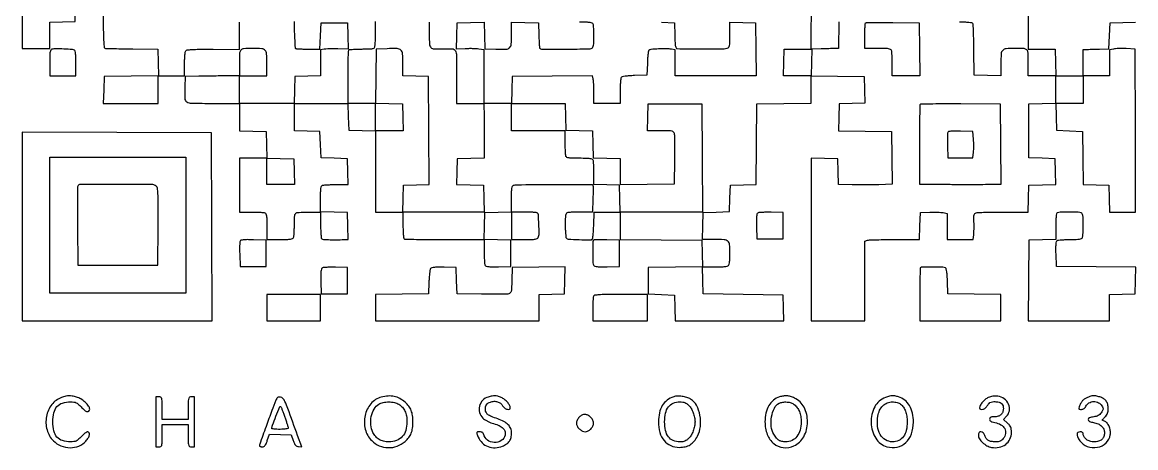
# Model space of a CAD drawing. Extents: x 179 to 1071, y 112 to 1107.
# Drawn here: x 179 to 1071, y 112 to 453 of the extents above; entities that cross this region are included whole.
import ezdxf

# ---------------------------------------------------------------- set-up
doc = ezdxf.new("R2010")
doc.units = 0

msp = doc.modelspace()

# ---------------------------------------------------------------- linework, layer by layer
for points in [[(179, 453.519888), (179, 432), (190, 432), (201, 432), (201, 442.465017), (201, 452.930034), (211.25, 453.215017), (221.5, 453.5), (221.5, 464), (221.5, 474.5), (200.25, 474.769888), (179, 475.039775)], [(179, 289.506286), (179, 214), (255.006326, 214), (331.012652, 214), (330.756326, 289.25), (330.5, 364.5), (254.75, 364.756286), (179, 365.012572)], [(310, 290.5), (310, 236), (255.5, 236), (201, 236), (201, 290.5), (201, 345), (255.5, 345), (310, 345)], [(396.784983, 333.25), (397.069966, 323), (386.034983, 323), (375, 323), (375, 333.533832), (375, 344.067663), (385.75, 343.783832), (396.5, 343.5)], [(375, 224.5), (375, 214), (396.5, 214), (418, 214), (418, 224.5), (418, 235), (396.5, 235), (375, 235)]]:
    msp.add_lwpolyline(points, close=True)
for points in [[(833.230112, 453.25), (832.960225, 432), (829.730112, 431.884865, -0.002438), (828.003593, 431.831752, -0.000646), (825.24572, 431.763934, -0.000655), (822.108304, 431.694948, -0.000674), (819, 431.634865), (811.5, 431.5), (811.216168, 420.75), (810.932337, 410), (799.932337, 410), (788.932337, 410), (789.216168, 420.694019), (789.5, 431.388039), (800.239641, 431.401983), (810.979283, 431.415927), (811.239641, 474.957964)], [(985, 475.205172), (985, 431.410344), (995.75, 431.455172), (1006.5, 431.5), (1006.783832, 420.75), (1007.067663, 410), (1018.033832, 410), (1029, 410), (1029, 399), (1029, 388), (1018, 388), (1007, 388), (1007, 399), (1007, 410), (996, 410), (985, 410), (985, 420.393011, 0.010683), (984.830492, 428.325588, 0.176701), (983.83503, 430.730054, 0.195954), (981.56354, 431.803537, 0.01362), (974.352471, 432, 0.019093), (967.160012, 431.725249, 0.187041), (964.469167, 430.438102, 0.174297), (963.248524, 427.627243, 0.016142), (963, 419.930985), (963, 409.932337), (952.25, 410.216168), (941.5, 410.5), (941.38082, 430.63382, 0.003169), (941.285248, 438.431055, 0.004865), (941.09401, 445.181209, 0.00179), (940.852713, 450.973759, 0.127779), (940.571803, 451.88382, 0.215139), (939.84812, 452.371943, 0.016162), (937.441145, 452.704426, 0.017883), (934.192825, 452.92951, 0.008355), (929.974815, 453)], [(243.763853, 464.25, 0.001079), (243.966459, 444.655721, 0.012324), (244.253444, 436.932968, 0.025919), (244.719556, 432.848116, 0.354104), (245.763853, 431.923472, 0.007944), (247.028212, 431.887856, 0.000193), (252.865007, 431.818467, 0.000421), (259.710528, 431.745494, 0.000286), (267.5, 431.673472), (287.5, 431.5), (287.783633, 420.769596), (288.067266, 410.039192), (266.283633, 409.769596), (244.5, 409.5), (244.216168, 398.75), (243.932337, 388), (265.966168, 388), (288, 388), (288, 399), (288, 410), (298.5, 410), (309, 410), (309.015313, 419.25, -0.009102), (309.087771, 422.898018, -0.012126), (309.294209, 426.206519, -0.009451), (309.583457, 428.938874, -0.110383), (309.943243, 429.942405, -0.218903), (311.144537, 430.722037, -0.020841), (314.714265, 431.090965, -0.014042), (320.635733, 431.28778, -0.002388), (331.92793, 431.291929), (353, 431.199047), (353, 442.065692), (353, 452.932337)], [(396.770909, 453.546095, 0.004016), (396.943781, 445.299226, 0.006938), (397.237774, 438.444918, 0.002365), (397.593192, 432.670365, 0.242338), (397.994572, 432.003354, 0.120518), (398.711751, 431.770697, 0.00512), (401.392379, 431.600045, 0.008538), (404.600421, 431.483669, 0.005948), (408.223664, 431.45726), (417.5, 431.5), (418, 442), (418.5, 452.5), (429, 452.5), (439.5, 452.5), (439.781553, 441.974646), (440.063106, 431.449292), (431.781553, 431.621779, 0.00581), (428.409301, 431.652825, 0.006287), (425.124894, 431.6036, 0.005954), (422.311657, 431.49251, 0.030065), (420.75, 431.317678), (418, 430.841089), (418, 420.455528), (418, 410.069966), (407.75, 409.784983), (397.5, 409.5), (397.216168, 398.75), (396.932337, 388), (374.966168, 388), (353, 388), (353, 399), (353, 410), (364, 410), (375, 410), (375, 419.964816, 0.015777), (374.758098, 427.629172, 0.173437), (373.560664, 430.410356, 0.189066), (370.918788, 431.676954, 0.019365), (363.860941, 431.921333, 0.011758), (356.369469, 431.714288, 0.192925), (354.136409, 430.683902, 0.181131), (353.161007, 428.370024, 0.010141), (353, 420.432612), (353, 410), (342.25, 409.954554, 0.001152), (337.339105, 409.922475, 0.000664), (331.426562, 409.86237, 0.000664), (325.490286, 409.786257, 0.001111), (320.5, 409.704554), (309.5, 409.5), (309.204946, 401, 0.017378), (309.205453, 391.813808, 0.257598), (310.800938, 389.146345, 0.129107), (314.504163, 388.118547, 0.003484), (331.519052, 388), (353, 388), (353, 377.033832), (353, 366.067663), (363.75, 365.783832), (374.5, 365.5), (374.783832, 354.75), (375.067663, 344), (364.033832, 344), (353, 344), (353, 322.5), (353, 301), (362.418213, 301, -0.005951), (366.140776, 300.955695, -0.007831), (369.534475, 300.821697, -0.005915), (372.361889, 300.632106, -0.07203), (373.418213, 300.393011, -0.205218), (374.23239, 299.601595, -0.063068), (374.69735, 297.913621, -0.030363), (374.940414, 294.960143, -0.005351), (375, 289.393011), (375, 279), (385.393011, 279, 0.005351), (390.960143, 279.059586, 0.030363), (393.913621, 279.30265, 0.063068), (395.601595, 279.76761, 0.205218), (396.393011, 280.581787, 0.070701), (396.631706, 281.623534, 0.006434), (396.821697, 284.287222, 0.008233), (396.955664, 287.484808, 0.006352), (397, 290.974799, -0.006824), (397.063195, 295.605148, -0.03479), (397.312102, 298.167248, -0.070258), (397.783827, 299.656877, -0.191652), (398.581787, 300.393011, -0.070946), (399.626193, 300.631778, -0.006338), (402.31865, 300.821697, -0.008159), (405.550804, 300.955669, -0.006277), (409.081787, 301), (418, 301), (418, 290.559017, 0.008567), (418.069298, 286.514827, 0.013072), (418.281203, 283.01128, 0.007599), (418.575867, 280.125303, 0.228948), (418.957287, 279.526398, 0.121482), (420.247189, 279.110653, 0.007502), (424.297703, 278.887604, 0.010325), (429.338105, 278.790019, 0.00632), (435.283832, 278.872858), (440.067663, 279), (439.783832, 289.75), (439.5, 300.5), (428.75, 300.783832), (418, 301.067663), (418, 311.426843, -0.005377), (418.059651, 316.973908, -0.030446), (418.302822, 319.919034, -0.063217), (418.767927, 321.602718, -0.20495), (419.581787, 322.393011, -0.072102), (420.638915, 322.632129, -0.005887), (423.475801, 322.821697, -0.007809), (426.880803, 322.955696, -0.005929), (430.616771, 323), (440.069966, 323), (439.784983, 333.25), (439.5, 343.5), (429, 344), (418.5, 344.5), (418, 355), (417.5, 365.5), (407.25, 365.784983), (397, 366.069966), (397, 377.034983), (397, 388), (418.466168, 388), (439.932337, 388), (440.216168, 377.25), (440.5, 366.5), (451.25, 366.216168), (462, 365.932337), (462, 333.466168), (462, 301), (473, 301), (484, 301), (484, 290.559017, 0.008442), (484.068278, 286.515425, 0.012899), (484.277094, 283.013819, 0.007412), (484.56731, 280.126686, 0.229458), (484.9433, 279.535043, 0.133926), (485.747699, 279.297357, 0.000579), (494.879286, 279.115787, 0.002752), (505.278188, 278.978315, 0.001726), (517.4433, 278.926457), (549, 278.900863), (549.015313, 269.200431, 0.007794), (549.080717, 265.39082, 0.010719), (549.266219, 261.971084, 0.007639), (549.524392, 259.138906, 0.115305), (549.847958, 258.211769, 0.19692), (550.705135, 257.604266, 0.033714), (552.717063, 257.278982, 0.023663), (555.804805, 257.138177, 0.006827), (560.582645, 257.211769), (570.5, 257.5), (570.5, 268), (570.5, 278.5), (559.716515, 278.784171), (548.93303, 279.068343), (549.216515, 289.784171), (549.5, 300.5), (560.25, 300.783832), (571, 301.067663), (571, 290.033832), (571, 279), (581.393011, 279, 0.005013), (587.164804, 279.057865, 0.033261), (590.032973, 279.306717, 0.076808), (591.626287, 279.810711, 0.18836), (592.439901, 280.703981, 0.091423), (593.04084, 283.93179, 0.010941), (592.893965, 291.219109, 0.006559), (592.477375, 298.765248, 0.234499), (591.618492, 300.234687, 0.122219), (590.787958, 300.526562, 0.006455), (587.964495, 300.758058, 0.009848), (584.56653, 300.92538, 0.006984), (580.75, 300.984687), (571, 301), (571, 311.393011, -0.005351), (571.059586, 316.960143, -0.030363), (571.30265, 319.913621, -0.063068), (571.76761, 321.601595, -0.205218), (572.581787, 322.393011, -0.090721), (575.163116, 322.877312, -0.000363), (604.735819, 322.989344, -0.000184), (634.904728, 323.070625, -0.198215), (636.083333, 322.587487, -0.195794), (636.245504, 322.207851, -0.001928), (636.285267, 319.186075, -0.005961), (636.276071, 315.675605, -0.003785), (636.185662, 311.587487), (635.871323, 301), (626.517449, 301, 0.005991), (622.819538, 300.955691, 0.007872), (619.446625, 300.821697, 0.005967), (616.636623, 300.632065, 0.071896), (615.581787, 300.393011, 0.19467), (614.780298, 299.644942, 0.069116), (614.312224, 298.117276, 0.033827), (614.069372, 295.475625, 0.00643), (614.015313, 290.643011, 0.007669), (614.076382, 287.053884, 0.010583), (614.248778, 283.835561, 0.007462), (614.488346, 281.169118, 0.115963), (614.788585, 280.307836, 0.238871), (616.381675, 279.362557, 0.005895), (625.114481, 278.883699, 0.006457), (633.798042, 278.622444, 0.202967), (635.742197, 279.40648, 0.168511), (636.055932, 280.050871, 0.005297), (636.377571, 283.000591, 0.00977), (636.655412, 286.533658, 0.006555), (636.841025, 290.58095), (637.18205, 301), (647.591025, 301), (658, 301), (658, 290.013664), (658, 279.027329), (690.75, 278.763664), (723.5, 278.5), (723.783633, 267.769596), (724.067266, 257.039192), (702.283633, 256.769596), (680.5, 256.5), (680.5, 246), (680.5, 235.5), (691, 235), (701.5, 234.5), (701.784983, 224.25), (702.069966, 214), (745.569966, 214), (789.069966, 214), (788.784983, 224.25), (788.5, 234.5), (756.5, 235), (724.5, 235.5), (724.216168, 246.25), (723.932337, 257), (733.766168, 257, 0.008652), (738.054729, 257.074219, 0.018432), (741.362299, 257.311014, 0.019308), (743.798441, 257.671586, 0.151095), (744.8, 258.2, 0.146858), (745.316486, 259.159592, 0.020575), (745.681544, 261.407548, 0.019737), (745.923115, 264.406512, 0.010228), (746, 268.164816, 0.022717), (745.690615, 274.970845, 0.198526), (744.316092, 277.59305, 0.161505), (741.334541, 278.769374, 0.013886), (733.03191, 279), (723.932337, 279), (724.216168, 289.75), (724.5, 300.5), (735, 301), (745.5, 301.5), (746, 312), (746.5, 322.5), (756.736193, 322.784831), (766.972386, 323.069661), (767.236193, 355.284831), (767.5, 387.5), (789.25, 387.769502), (811, 388.039005), (811, 399.03939), (811, 410.039775), (832.25, 409.769888), (853.5, 409.5), (853.783473, 398.785353), (854.066946, 388.070705), (843.783473, 387.785353), (833.5, 387.5), (833.216371, 376.769986), (832.932742, 366.039971), (854.216371, 365.769986), (875.5, 365.5), (875.769629, 344.338997), (876.039257, 323.177994), (865.269629, 322.838997, -0.004764), (860.370632, 322.731502, -0.002808), (854.515836, 322.691718, -0.002808), (848.666157, 322.717677, -0.004802), (843.78428, 322.813661), (833.068561, 323.127322), (832.78428, 333.313661), (832.5, 343.5), (821.75, 343.783832), (811, 344.067663), (811, 279.033832), (811, 214), (832.5, 214), (854, 214), (854, 245.883369), (854, 277.766737), (856.25, 278.369714, -0.056178), (857.845984, 278.61027, -0.002325), (863.630687, 278.799577, -0.00401), (870.499162, 278.937273, -0.002833), (878.216168, 278.986345), (897.932337, 279), (898.216168, 289.75), (898.5, 300.5), (906, 300.80649, -0.008667), (909.109769, 300.879612, -0.00841), (912.251562, 300.846169, -0.008349), (915.012596, 300.724159, -0.030569), (916.75, 300.511177), (920, 299.909374), (920, 289.454687), (920, 279), (930.372192, 279), (940.744384, 279), (941.240606, 282.75, 0.020239), (941.413553, 284.643411, 0.007234), (941.511592, 287.354508, 0.007164), (941.533497, 290.334585, 0.008407), (941.466288, 293.158963, -0.00749), (941.364576, 297.127075, -0.066355), (941.576942, 298.861018, -0.160581), (942.184633, 299.803224, -0.104734), (943.347873, 300.395308, -0.05666), (944.884956, 300.625907, -0.002173), (950.659437, 300.807096, -0.003868), (957.506109, 300.939151, -0.002714), (965.216168, 300.986345), (984.932337, 301), (985.216168, 311.75), (985.5, 322.5), (996.284606, 322.784183), (1007.069211, 323.068365), (1006.784606, 333.284183), (1006.5, 343.5), (996, 344), (985.5, 344.5), (985.5, 366), (985.5, 387.5), (996.215829, 387.783485), (1006.931657, 388.06697), (1007.215829, 377.283485), (1007.5, 366.5), (1018, 366), (1028.5, 365.5), (1028.769787, 344.284765), (1029.039573, 323.069529), (1039.269787, 322.784765), (1049.5, 322.5), (1049.783832, 311.75), (1050.067663, 301), (1060.541073, 301), (1071.014483, 301), (1070.757242, 366.25), (1070.5, 431.5), (1063.5, 431.807779, 0.009375), (1060.58164, 431.88131, 0.008811), (1057.601562, 431.84799, 0.008811), (1054.961002, 431.725313, 0.029867), (1053.25, 431.512466), (1050, 430.909374), (1050, 420.454687), (1050, 410), (1039.5, 410), (1029, 410), (1029, 420.5), (1029, 431), (1031.75, 431.157695, -0.00512), (1033.274129, 431.229446, -0.001123), (1035.895313, 431.320057, -0.001169), (1038.92695, 431.410942, -0.001123), (1042, 431.48897), (1049.5, 431.662548), (1050, 442.081274), (1050.5, 452.5), (1060.75, 452.784983), (1071, 453.069966)], [(691, 453), (701.5, 452.5), (701.784983, 442.25, 0.004749), (702.000014, 436.486979, 0.035944), (702.322053, 433.78555, 0.096524), (702.873514, 432.416646, 0.235456), (703.784983, 431.879048, 0.015984), (711.880307, 431.567685, 0.003337), (726.085984, 431.570474, 0.001179), (741.257902, 431.710492, 0.082383), (743.75, 432.153638, 0.123199), (745.008675, 432.988283, 0.134742), (745.674281, 434.29143, 0.046951), (745.947817, 436.756317, 0.004172), (746, 443.010232), (746, 453.069966), (756.25, 452.784983), (766.5, 452.5), (766.769888, 431.25), (767.039775, 410), (734.519888, 410), (702, 410), (702, 420.420545), (702, 430.841089), (699.25, 431.308357, 0.040463), (695.032542, 431.678013, 0.013519), (688.836912, 431.551023, 0.007446), (682.604892, 431.161494, 0.178893), (681.042278, 430.442278, 0.158926), (680.649958, 429.670292, 0.008947), (680.278277, 426.975777, 0.013019), (679.971944, 423.696544, 0.009122), (679.790711, 419.990711), (679.5, 410.5), (669.535034, 410.211195, 0.00836), (665.199826, 410.012968, 0.019108), (661.944063, 409.684251, 0.01918), (659.589, 409.262532, 0.199883), (658.800347, 408.711195, 0.117226), (658.495095, 407.827893, 0.006962), (658.252233, 404.991726, 0.010173), (658.077211, 401.573123, 0.007309), (658.015313, 397.75), (658, 388), (647.5, 388), (637, 388), (636.986345, 396.75, 0.006281), (636.936692, 400.265925, 0.007386), (636.798642, 403.5942, 0.006578), (636.60383, 406.397543, 0.044847), (636.366531, 407.76217), (635.760372, 410.02434), (603.630186, 409.76217), (571.5, 409.5), (571.216168, 398.75), (570.932337, 388), (592.432337, 388), (613.932337, 388), (614.216168, 377.25), (614.5, 366.5), (625.216508, 366.216508), (635.933016, 365.933016), (636.216508, 355.216508), (636.5, 344.5), (647.25, 344.216168), (658, 343.932337), (658, 333.446666), (658, 322.960995), (679.75, 323.230498), (701.5, 323.5), (701.7597, 342.5, 0.002733), (701.820735, 349.94252, 0.003849), (701.787792, 356.579687, 0.002275), (701.69162, 362.167066, 0.052311), (701.490648, 363.75, 0.137575), (700.792742, 365.014712, 0.149123), (699.559113, 365.683932, 0.046631), (697.086247, 365.951531, 0.00365), (690.447116, 366), (679.932337, 366), (680.216168, 376.75), (680.5, 387.5), (702, 387.5), (723.5, 387.5), (723.760623, 344.25), (724.021245, 301), (713.760623, 300.982071, 0.000328), (708.971766, 300.970567, 0.00017), (702.989058, 300.950244, 0.000169), (696.841511, 300.925202, 0.000256), (691.5, 300.898901, -0.00095), (686.126456, 300.8799, -0.000606), (679.877126, 300.877256, -0.000609), (673.749596, 300.889554, -0.001134), (668.783832, 300.91683), (658.067663, 301), (657.783832, 311.75), (657.5, 322.5), (647.25, 322.784983), (637, 323.069966), (637, 331.953196, 0.006301), (636.955668, 335.470775, 0.008183), (636.821697, 338.691626, 0.00637), (636.631754, 341.374672, 0.070866), (636.393011, 342.418213, 0.204366), (635.605154, 343.231384, 0.063541), (633.93074, 343.696802, 0.030628), (631.003676, 343.940206, 0.005432), (625.5, 344, -0.005432), (619.996324, 344.059794, -0.030628), (617.06926, 344.303198, -0.063541), (615.394846, 344.768616, -0.204366), (614.606989, 345.581787, -0.07203), (614.367894, 346.638111, -0.005915), (614.178303, 349.465525, -0.007831), (614.044305, 352.859224, -0.005951), (614, 356.581787), (614, 366), (592.5, 366), (571, 366), (571, 377), (571, 388), (559.945774, 388), (548.891548, 388), (549.004205, 377.25, -0.001277), (549.043241, 372.324301, -0.000725), (549.066605, 366.363063, -0.000724), (549.072733, 360.357551, -0.001195), (549.058431, 355.283832), (549, 344.067663), (538.25, 343.783832), (527.5, 343.5), (527.215394, 333.284183), (526.930789, 323.068365), (537.715394, 322.784183), (548.5, 322.5), (548.783832, 311.75), (549.067663, 301), (539.283832, 300.989367, 0.000597), (534.647721, 300.978789, 0.000287), (528.702126, 300.954706, 0.000285), (522.499957, 300.922489, 0.000408), (517, 300.886304, -0.001173), (511.464508, 300.858358, -0.000792), (505.150999, 300.8513, -0.000798), (499.047262, 300.863891, -0.001591), (494.216168, 300.896937), (483.932337, 301), (484.216168, 311.75), (484.5, 322.5), (494.760596, 322.7851), (505.021193, 323.0702), (504.760596, 366.2851), (504.5, 409.5), (494.25, 409.784983), (484, 410.069966), (484, 419.999799, 0.018385), (483.714843, 427.752275, 0.190058), (482.352383, 430.578778, 0.180404), (479.390744, 431.792788, 0.01627), (471.243181, 431.788833), (462.5, 431.5), (462.230592, 409.784029), (461.961185, 388.068057), (472.730592, 387.784029), (483.5, 387.5), (483.783832, 376.75), (484.067663, 366), (473.033832, 366), (462, 366), (462, 377), (462, 388), (451, 388), (440, 388), (440, 409.5, -0.002563), (440.05508, 420.243671, -0.011865), (440.26612, 426.451758, -0.011396), (440.590559, 430.473335, -0.353429), (441.25, 431.136287, -0.01653), (442.082962, 431.199333, -0.001096), (444.482813, 431.296087, -0.001584), (447.344678, 431.396108, -0.001183), (450.5, 431.488906, 0.001146), (453.691423, 431.582527, 0.001417), (456.664062, 431.684983, 0.001162), (459.160667, 431.783926, 0.010522), (460.25, 431.852619, 0.311924), (461.249515, 432.675439, 0.049207), (461.727937, 435.319571, 0.018474), (461.956064, 440.533984, 0.001694), (462, 453.5)], [(505, 452.930034), (505, 442.940266, 0.015392), (505.232838, 435.378243, 0.179967), (506.410368, 432.724939, 0.195301), (508.989826, 431.600011, 0.018616), (516, 431.682248, -0.024636), (523.557765, 431.679949, -0.271709), (525.990744, 430.085332, -0.112357), (526.895024, 426.32897, -0.003115), (527, 409.480948), (527, 388), (538, 388), (549, 388), (549, 409.438727), (549, 430.877454), (544.75, 431.473534, 0.021494), (542.649769, 431.676547, 0.008551), (539.756135, 431.781569, 0.008444), (536.625754, 431.788732, 0.010508), (533.717693, 431.685118), (526.935386, 431.300623), (527.217693, 441.900311), (527.5, 452.5), (538.215829, 452.783485), (548.931657, 453.06697), (549.215829, 442.300505), (549.5, 431.534039), (558.444855, 431.336119, 0.014564), (566.634, 431.393474, 0.180789), (569.458405, 432.567171, 0.190587), (570.743085, 435.277813, 0.016483), (571, 443.069015), (571, 453.067663), (581.75, 452.783832), (592.5, 452.5), (592.831495, 442.501838, 0.003665), (592.987871, 438.640214, 0.005738), (593.18483, 435.32142, 0.001909), (593.397961, 432.468558, 0.178617), (593.568832, 432.097835, 0.198585), (595.042316, 431.486409, 0.000728), (614.106498, 431.490119, 0.001111), (632.796202, 431.5625, 0.118197), (635.25, 432.166623, 0.146938), (636.146469, 433.033276, 0.081244), (636.67086, 434.477073, 0.039357), (636.934432, 436.917575, 0.007227), (637, 441.453396, 0.006668), (636.955641, 444.779332, 0.008541), (636.821697, 447.83856, 0.006839), (636.631409, 450.387512, 0.069666), (636.393011, 451.418213, 0.204366), (635.605154, 452.231384, 0.063541), (633.93074, 452.696802, 0.030628), (631.003676, 452.940206, 0.005432), (625.5, 453, -0.005432)]]:
    msp.add_lwpolyline(points, format="xyb")
for points in [[(897.769888, 431.25), (898.039775, 410), (887.019888, 410), (876, 410), (876, 419.418213, 0.005951), (875.955695, 423.140776, 0.007831), (875.821697, 426.534475, 0.005915), (875.632106, 429.361889, 0.07203), (875.393011, 430.418213, 0.205218), (874.601595, 431.23239, 0.063068), (872.913621, 431.69735, 0.030363), (869.960143, 431.940414, 0.005351), (864.393011, 432), (854, 432), (854, 441.833333, -0.006509), (854.049706, 445.651264, -0.009772), (854.201516, 448.979641, -0.005153), (854.411913, 451.763694, -0.176722), (854.686013, 452.35268, -0.192551), (855.324385, 452.626314, -0.001338), (861.358056, 452.758056, -0.004901), (868.311969, 452.823103, -0.003085), (876.436013, 452.769346), (897.5, 452.5)], [(202.75, 431.289119, 0.203471), (201.82333, 430.591207, 0.091276), (201.302408, 429.126877, 0.035331), (201.054737, 426.354543, 0.004617), (201, 420.426676), (201, 410), (211.5, 410), (222, 410), (222, 419.940983, 0.008353), (221.929506, 424.160526, 0.017685), (221.704801, 427.422546, 0.015753), (221.373732, 429.84823, 0.215776), (220.889204, 430.568476, 0.124114), (219.113507, 431.130649, 0.004984), (212.304847, 431.469154, 0.007408), (205.68448, 431.633984, 0.063617)], [(962.763853, 355.25), (963.027706, 323), (952.763853, 322.926805, -0.00126), (944.527276, 322.888824, -0.000694), (934.455126, 322.881746, -0.00058), (922.339842, 322.904102, -0.000334), (907.75, 322.957682), (898, 323), (898, 354.833333, -0.002001), (898.049029, 367.086392, -0.003231), (898.199888, 377.515513, -0.000593), (898.402981, 386.698691, -0.192864), (898.680468, 387.347135, -0.194926), (899.328722, 387.621499, -0.000608), (908.434599, 387.750224, -0.003285), (918.778546, 387.815907, -0.002034), (930.930468, 387.763802), (962.5, 387.5)], [(920.44275, 364.711405, 0.081149), (920.248444, 363.774362, 0.00524), (920.158923, 360.981301, 0.007536), (920.137209, 357.634347, 0.00554), (920.210159, 353.924983), (920.5, 344.5), (930.5, 344.5), (940.5, 344.5), (941.08534, 348.886315, 0.022863), (941.269448, 350.99849, 0.010307), (941.326793, 353.780045, 0.01018), (941.266834, 356.724741, 0.013684), (941.08534, 359.386315), (940.5, 365.5), (930.732592, 365.786422, 0.006215), (925.820487, 365.869374, 0.027145), (922.9185, 365.724677, 0.046335), (921.158442, 365.373938, 0.232847)], [(223.453816, 321.740243, 0.089548), (223.261817, 320.729866, 0.000598), (223.19019, 311.747155, 0.00234), (223.168607, 301.460077, 0.00149), (223.235201, 289.490243), (223.5, 258.5), (255.5, 258.5), (287.5, 258.5), (287.765726, 289.5, 0.001225), (287.879013, 308.006621, 0.012082), (287.71941, 315.793845, 0.024457), (287.315418, 320.099227, 0.201729), (286.324597, 321.75, 0.157681), (282.495237, 323.016106, 0.001671), (254.221233, 323.106234, 0.001077), (225.335041, 323.03952, 0.309316)], [(768.211769, 300.1713, 0.194409), (767.60482, 299.304382, 0.033527), (767.279413, 297.284794, 0.023597), (767.138468, 294.191727, 0.006852), (767.211769, 289.417355), (767.5, 279.5), (778, 279.5), (788.5, 279.5), (788.5, 290), (788.5, 300.5), (779, 300.753945, 0.008497), (775.267186, 300.790269, 0.011674), (771.912207, 300.687545, 0.00849), (769.137493, 300.490389, 0.12262)], [(1008.25, 300.337719, 0.245291), (1007.654855, 299.639945, 0.027705), (1007.292242, 297.523812, 0.021873), (1007.06524, 294.312618, 0.006709), (1007, 289.450498), (1007, 279.067663), (996.25, 278.783832), (985.5, 278.5), (985.236147, 246.25), (984.972294, 214), (1017.486147, 214), (1050, 214), (1050, 224.465017), (1050, 234.930034), (1060.25, 235.215017), (1070.5, 235.5), (1070.783689, 246.235907), (1071.067378, 256.971814), (1039.283689, 257.235907), (1007.5, 257.5), (1007.211769, 267.417355, -0.006827), (1007.138177, 272.195195, -0.023663), (1007.278982, 275.282937, -0.033714), (1007.604266, 277.294865, -0.19692), (1008.211769, 278.152042, -0.113628), (1009.127797, 278.475136, -0.008287), (1011.807342, 278.733781, -0.011234), (1015.047029, 278.919247, -0.008261), (1018.643011, 278.984687, 0.006483), (1023.463534, 279.055269, 0.033702), (1026.110608, 279.307461, 0.068336), (1027.644645, 279.780017, 0.194682), (1028.393011, 280.581787, 0.070701), (1028.631706, 281.623534, 0.006434), (1028.821697, 284.287222, 0.008233), (1028.955664, 287.484808, 0.006352), (1029, 290.974799, 0.006824), (1028.936805, 295.605148, 0.03479), (1028.687898, 298.167248, 0.070258), (1028.216173, 299.656877, 0.191652), (1027.418213, 300.393011, 0.08728), (1025.058163, 300.8525, 0.005264), (1017.809578, 300.907903, 0.005152), (1010.548962, 300.812147, 0.090253)], [(353.442274, 277.710164, 0.081166), (353.248144, 276.773814, 0.005233), (353.158783, 273.980936, 0.007531), (353.137174, 270.634259, 0.005535), (353.210159, 266.924983), (353.5, 257.5), (364, 257.5), (374.5, 257.5), (374.5, 268), (374.5, 278.5), (364.232115, 278.785181, 0.005823), (359.049899, 278.868732, 0.025951), (356.012272, 278.724596, 0.043922), (354.172333, 278.376284, 0.236652)], [(636.699448, 278.366114, 0.196274), (636.044561, 276.807509, 0.004381), (636.033001, 268.511391, 0.005627), (636.184545, 260.374584, 0.13468), (636.847958, 258.211769, 0.19692), (637.705135, 257.604266, 0.033714), (639.717063, 257.278982, 0.023663), (642.804805, 257.138177, 0.006827), (647.582645, 257.211769), (657.5, 257.5), (657.5, 268), (657.5, 278.5), (647.449448, 278.782781, 0.006672), (643.547259, 278.840477, 0.010046), (640.145783, 278.777033, 0.005301), (637.300668, 278.636532, 0.183378)], [(419.211769, 256.1713, 0.194409), (418.60482, 255.304382, 0.033527), (418.279413, 253.284794, 0.023597), (418.138468, 250.191727, 0.006852), (418.211769, 245.417355), (418.5, 235.5), (429, 235.5), (439.5, 235.5), (439.5, 246), (439.5, 256.5), (430, 256.753945, 0.008497), (426.267186, 256.790269, 0.011674), (422.912207, 256.687545, 0.00849), (420.137493, 256.490389, 0.12262)], [(506.191104, 255.730267, 0.130478), (505.740409, 254.755874, 0.01114), (505.321331, 252.010214, 0.01414), (504.98226, 248.661415, 0.010482), (504.790118, 244.945876), (504.5, 235.5), (483.25, 235.230112), (462, 234.960225), (462, 224.480112), (462, 214), (527.5, 214), (593, 214), (593, 224.465017), (593, 234.930034), (603.25, 235.215017), (613.5, 235.5), (613.784034, 246.269987), (614.068069, 257.039973), (592.784034, 256.769987), (571.5, 256.5), (571.215131, 246.2603, -0.004124), (570.987293, 239.944999, -0.045906), (570.645706, 237.449919, -0.136997), (569.954953, 236.185819, -0.140303), (568.715131, 235.476589, -0.055026), (567.145293, 235.269945, -0.002238), (561.42257, 235.175721, -0.003889), (554.631689, 235.147147, -0.002744), (547, 235.216289), (527.5, 235.5), (527, 246), (526.5, 256.5), (516.900987, 256.784391, 0.007277), (512.237553, 256.854647, 0.02466), (509.198281, 256.706214, 0.036405), (507.194197, 256.360369, 0.159945)], [(898.666667, 256.333333, 0.189545), (898.396201, 255.712325, 0.001277), (898.195833, 249.742708, 0.004756), (898.048097, 242.867578, 0.002993), (898, 234.833333), (898, 214), (930.5, 214), (963, 214), (963, 224.480112), (963, 234.960225), (941.75, 235.230112), (920.5, 235.5), (920.211195, 245.464966, 0.00836), (920.012968, 249.800174, 0.019108), (919.684251, 253.055937, 0.01918), (919.262532, 255.411, 0.199883), (918.711195, 256.199653, 0.135593), (916.646895, 256.830481, 0.005092), (908.479958, 256.968124, 0.003958), (900.154824, 256.95775, 0.196533)], [(636.606989, 233.418213, 0.070946), (636.368222, 232.373807, 0.006338), (636.178303, 229.68135, 0.008159), (636.044331, 226.449196, 0.006277), (636, 222.918213), (636, 214), (658, 214), (680, 214), (680, 224.5), (680, 235), (658.606989, 235, 0.002045), (646.485827, 234.950434, 0.015901), (640.835307, 234.724422, 0.030015), (637.662537, 234.303854, 0.258697)], [(210.5, 152.497852, 0.14519), (202.681632, 146.818469, 0.116968), (198.41551, 137.299167, 0.113565), (198.817629, 126.643632, 0.131123), (203.89606, 117.868646, 0.098985), (210.00974, 113.792252, 0.09535), (217.303737, 112.308978, 0.099091), (224.394232, 113.650878, 0.11695), (229.949441, 117.595198, 0.04285), (231.922232, 120.273353, 0.087222), (232.876992, 122.697246, 0.177349), (232.634456, 124.303978, 0.27405), (231.459945, 125, 0.139005), (230.639653, 124.767457, 0.022493), (229.25453, 123.825, 0.023345), (227.684522, 122.53154, 0.018643), (226.114781, 121, -0.019315), (223.820195, 118.76726, -0.073559), (222.160201, 117.664769, -0.082196), (220.348785, 117.152926, -0.027848), (217.605176, 117, -0.074016), (211.19361, 117.954349, -0.139118), (206.82494, 120.766798, -0.125998), (204.317352, 125.682968, -0.055305), (203.505533, 133, -0.055305), (204.317352, 140.317032, -0.125998), (206.82494, 145.233202, -0.139118), (211.19361, 148.045651, -0.074016), (217.605176, 149, -0.027848), (220.348785, 148.847074, -0.082196), (222.160201, 148.335231, -0.073559), (223.820195, 147.23274, -0.019315), (226.114781, 145, 0.027804), (228.985802, 142.299676, 0.107897), (231.134446, 141.169534, 0.289699), (232.428071, 141.56221, 0.179937), (233, 143.1, 0.159935), (232.180447, 145.596605, 0.047076), (229.462387, 148.643314, 0.046605), (225.941217, 151.348695, 0.072921), (222.453076, 152.891347, 0.022483), (219.022624, 153.679571, 0.053501), (216.416581, 153.872752, 0.053816), (213.838077, 153.508236, 0.02298)], [(286, 133), (286, 113), (288.5, 113, 0.104331), (289.950811, 113.306062, 0.224677), (290.680556, 114.15, 0.064117), (290.955995, 116.064536, 0.003707), (291, 122), (291, 131), (301.5, 131), (312, 131), (312, 122, 0.003707), (312.044005, 116.064536, 0.064117), (312.319444, 114.15, 0.224677), (313.049189, 113.306062, 0.104331), (314.5, 113), (317, 113), (317, 133), (317, 153), (314.5, 153, 0.104331), (313.049189, 152.693938, 0.224677), (312.319444, 151.85, 0.064117), (312.044005, 149.935464, 0.003707), (312, 144), (312, 135), (301.5, 135), (291, 135), (291, 144, 0.003707), (290.955995, 149.935464, 0.064117), (290.680556, 151.85, 0.224677), (289.950811, 152.693938, 0.104331), (288.5, 153), (286, 153)], [(382.174862, 150.302613, 0.00573), (378.984509, 141.980145, 0.001696), (374.291192, 129.170927, 0.000264), (369.1998, 115.104834, 0.086909), (369, 113.964035, 0.216619), (369.167654, 113.595214, 0.078951), (369.665426, 113.283185, 0.060037), (370.39794, 113.070624, 0.040646), (371.265281, 113, 0.107073), (372.482283, 113.263638, 0.11715), (373.435773, 114.003496, 0.067928), (374.300828, 115.440068, 0.016274), (375.319949, 118.038136), (377.109336, 123.076271), (385.778874, 122.788136), (394.448412, 122.5), (396.101139, 118, 0.021271), (397.057236, 115.703573, 0.071835), (397.946402, 114.347815, 0.103894), (398.984764, 113.574947, 0.078303), (400.357103, 113.185491), (402.96034, 112.870982), (399.563919, 122.185491, 0.000656), (391.732757, 143.57484, 0.01706), (389.417614, 149.265288, 0.075238), (387.794049, 151.794347, 0.185436), (385.872346, 152.802613, 0.054377), (384.531949, 152.813118, 0.124061), (383.587503, 152.470861, 0.11126), (382.85508, 151.691966, 0.038901)], [(466.61989, 152.766538, 0.15363), (458.347833, 147.539167, 0.122018), (453.636823, 138.019021, 0.117161), (453.818195, 127.079651, 0.134696), (458.97254, 118.02746, 0.094411), (465.014157, 113.919542, 0.095473), (472.118997, 112.341949, 0.095055), (479.327039, 113.515612, 0.092659), (485.662085, 117.276456, 0.048938), (488.649614, 120.467534, 0.067981), (490.589284, 123.863772, 0.062179), (491.654895, 127.886259, 0.033705), (492, 133, 0.033685), (491.655312, 138.110586, 0.062073), (490.59111, 142.132479, 0.067925), (488.655315, 145.526767, 0.049119), (485.67629, 148.711072, 0.055442), (481.416973, 151.68649, 0.072453), (476.966432, 153.332986, 0.069883), (472.105307, 153.674537, 0.04736)], [(552.312913, 152.897522, 0.131266), (547.833524, 150.196135, 0.129185), (545.264839, 145.605398, 0.131502), (545.308037, 140.409963, 0.138276), (547.95235, 136.044512, 0.041262), (549.403551, 134.897428, 0.022674), (551.34563, 133.730471, 0.022461), (553.437275, 132.717996, 0.033238), (555.35809, 132.039732, -0.026876), (560.309744, 130.361729, -0.071621), (563.53308, 128.501296, -0.106106), (565.351535, 126.311021, -0.120957), (566, 123.669686, -0.208941), (563.907459, 118.880793, -0.161782), (558.668209, 116.502633, -0.151441), (552.784367, 117.66646, -0.187008), (549.187343, 121.892431, 0.036496), (548.529208, 123.413372, 0.095832), (547.791849, 124.339455, 0.113484), (546.844719, 124.834093, 0.063909), (545.55202, 125, 0.027762), (543.704825, 124.897358, 0.308559), (543.173086, 124.440682, 0.158451), (543.220231, 123.529184, 0.007454), (544.37882, 120.635782, 0.106296), (547.490999, 116.15987, 0.099871), (552.232969, 113.237251, 0.095573), (557.921627, 112.303504, 0.088413), (563.719415, 113.504409, 0.055892), (567.033949, 115.282056, 0.091051), (569.284167, 117.532953, 0.092331), (570.568315, 120.412342, 0.058909), (571, 124.063607, 0.094934), (570.312502, 127.651907, 0.099538), (568.351588, 130.664419, 0.078252), (564.941392, 133.199028, 0.037219), (559.908715, 135.37786, -0.014531), (554.803313, 137.318404, -0.062481), (551.982592, 138.922565, -0.113361), (550.528513, 140.637926, -0.121341), (550.015313, 142.773053, -0.043908), (550.231166, 145.078022, -0.102447), (550.879477, 146.676463, -0.105918), (552.093061, 147.853824, -0.049009), (554.070967, 148.836882, -0.076838), (556.954989, 149.451428, -0.087923), (559.751371, 149.117577, -0.092816), (562.145373, 147.8733, -0.097614), (563.877393, 145.865393, 0.100872), (565.40514, 144.117235, 0.092801), (567.53915, 143.042761, 0.151051), (569.261317, 143.074561, 0.323776), (570, 144.095708, 0.126602), (569.444451, 146.254621, 0.051957), (567.705047, 148.756367, 0.05011), (565.326215, 151.014124, 0.069749), (562.781414, 152.470784, 0.024395), (559.892077, 153.466366, 0.060651), (557.688774, 153.826221, 0.058819), (555.423641, 153.652007, 0.021846)], [(700.913572, 153.088032, 0.085036), (695.636162, 150.344995, 0.094208), (691.789788, 146.08083, 0.083832), (689.477897, 140.272317, 0.05293), (688.705882, 133, 0.065616), (689.831261, 124.461472, 0.106939), (693.161122, 117.989075, 0.12112), (698.515477, 113.989974, 0.100446), (705.505462, 112.571429, 0.056533), (710.214517, 113.105567, 0.081381), (714.089592, 114.690713, 0.080995), (717.269033, 117.436469, 0.055444), (719.912266, 121.418154, 0.092132), (722.286825, 129.331321, 0.072457), (721.956148, 138.293724, 0.076983), (719.188282, 146.239408, 0.139223), (714.451286, 151.168444, 0.058464), (711.385158, 152.507645, 0.038556), (707.624865, 153.340354, 0.03904), (703.887441, 153.575431, 0.073745)], [(785.619302, 152.965577, 0.103791), (780.880689, 150.390624, 0.085403), (777.183932, 145.964093, 0.075144), (774.837242, 140.009431, 0.056409), (774.043924, 133, 0.089468), (775.867054, 122.892776, 0.131158), (781.072434, 115.566536, 0.149751), (788.667468, 112.400692, 0.12924), (797.229451, 113.777299, 0.168029), (805.118512, 121.118178, 0.120271), (808.113161, 132.893548, 0.120739), (805.342914, 144.689176, 0.169987), (797.598931, 152.094566, 0.033663), (794.452623, 153.275239, 0.054834), (791.65061, 153.79131, 0.055496), (788.827431, 153.683135, 0.03545)], [(870.5, 152.503716, 0.190637), (861.948869, 145.07431, 0.12855), (859.055648, 132.317519, 0.12912), (862.778644, 119.818339, 0.192696), (871.78926, 113.056746, 0.116714), (879.969309, 112.805894, 0.137845), (886.830208, 116.340187, 0.122881), (891.377412, 123.332215, 0.082331), (892.978038, 132.782119, 0.057337), (892.180141, 139.937374, 0.076938), (889.768307, 145.990315, 0.087556), (885.952516, 150.453, 0.104818), (881.056846, 153.000752, 0.020052), (878.019922, 153.714614, 0.059525), (875.889581, 153.867969, 0.056344), (873.719483, 153.518614, 0.016597)], [(952.949411, 152.466954, 0.071102), (950.537353, 150.998436, 0.047308), (948.239984, 148.710265, 0.048412), (946.536408, 146.199251, 0.125493), (946, 144.095708, 0.323368), (946.748778, 143.058992, 0.155882), (948.474898, 143.040862, 0.093037), (950.633392, 144.17645, 0.096198), (952.20349, 146.006323, -0.066206), (953.555343, 147.786245, -0.110662), (955.132739, 148.794184, -0.085707), (957.278811, 149.178437, -0.028043), (960.5, 149.01758, -0.072361), (962.528483, 148.498683, -0.122819), (963.926763, 147.459083, -0.114509), (964.733895, 145.826056, -0.057819), (965, 143.532543, -0.089591), (964.502979, 140.780974, -0.121941), (963.084245, 138.707627, -0.113005), (960.767456, 137.433023, -0.06959), (957.671259, 137, 0.020854), (955.769208, 136.920634, 0.099519), (954.730003, 136.619792, 0.174522), (954.192065, 136.036607, 0.100208), (954, 135.087898, 0.121939), (954.236084, 134.13425, 0.13183), (954.885867, 133.433264, 0.077625), (956.102081, 132.910145, 0.020976), (958.160462, 132.47289, -0.088246), (963.029947, 130.731699, -0.142519), (966.066749, 127.58876, -0.164138), (966.701357, 123.649318, -0.125874), (964.92742, 119.634859, -0.045073), (963.702295, 118.337065, -0.078741), (962.457787, 117.544719, -0.071364), (960.943867, 117.130118, -0.031215), (958.861678, 117, -0.038226), (955.437902, 117.262138, -0.091943), (953.046704, 118.097784, -0.109592), (951.368484, 119.623647, -0.069907), (950.157203, 121.978891, 0.095571), (948.849598, 124.231265, 0.195632), (947.057461, 125.136785, 0.276337), (945.594922, 124.416278, 0.144451), (945, 122.4, 0.142115), (945.846719, 119.481182, 0.064123), (948.415554, 116.38609, 0.061009), (951.906594, 113.850826, 0.084921), (955.544908, 112.576887, 0.089558), (961.709455, 112.64637, 0.115022), (966.874148, 114.946262, 0.122128), (970.280877, 119.161134, 0.109613), (971.5, 124.655359, 0.027159), (971.363377, 127.168734, 0.076008), (970.910516, 128.868787, 0.077941), (969.977813, 130.331559, 0.029605), (968.266561, 132.053135), (965.033122, 134.942213), (967.516561, 137.425652, 0.156299), (969.839344, 141.938858, 0.145334), (969.197841, 147.109866, 0.133732), (965.739998, 151.403756, 0.125654), (960.5, 153.478181, 0.035237), (958.614119, 153.584863, 0.029808), (956.621766, 153.438089, 0.030057), (954.680796, 153.058297, 0.037916)], [(1032.499613, 152.614086, 0.037783), (1030.192636, 151.393838, 0.064932), (1028.520447, 150.008818, 0.06304), (1027.227681, 148.211181, 0.033569), (1026.08259, 145.717229, 0.01756), (1025.526283, 144.083534, 0.199372), (1025.593327, 143.418637, 0.247042), (1026.099264, 143.078172, 0.026993), (1027.54619, 143, 0.065925), (1028.71292, 143.154505, 0.08334), (1029.700859, 143.607135, 0.080402), (1030.512373, 144.372854, 0.056671), (1031.159275, 145.450225, -0.153978), (1033.61674, 148.179277, -0.127793), (1037.391227, 149.256275, -0.125714), (1041.260749, 148.365035, -0.14675), (1043.964436, 145.754292, -0.029891), (1044.75051, 144.134043, -0.125338), (1044.903103, 143.070945, -0.112051), (1044.536611, 142.000915, -0.021607), (1043.379178, 140.295829, -0.047821), (1042.201973, 138.993923, -0.05898), (1040.873097, 138.040675, -0.056171), (1039.304813, 137.391951, -0.038059), (1037.409393, 137, 0.052819), (1034.057426, 136.203221, 0.305081), (1033.025086, 134.81569, 0.319523), (1033.935347, 133.39901, 0.054889), (1037.195381, 132.491577, -0.05592), (1040.934133, 131.442606, -0.090879), (1043.709094, 129.677544, -0.105876), (1045.402452, 127.265278, -0.100609), (1046, 124.325686, -0.088209), (1045.444852, 121.203404, -0.124964), (1043.857147, 118.885475, -0.114537), (1041.235882, 117.475473, -0.066456), (1037.674314, 117, -0.074383), (1034.429445, 117.485414, -0.083254), (1031.604545, 118.895974, -0.095323), (1029.68012, 120.955553, -0.141283), (1029, 123.314451, 0.110468), (1028.835684, 124.049106, 0.135189), (1028.379201, 124.581445, 0.102844), (1027.603872, 124.898559, 0.045851), (1026.5, 125, 0.147437), (1024.760664, 124.475718, 0.243451), (1024.031699, 123.1653, 0.122379), (1024.507205, 120.972066, 0.033833), (1026.286557, 117.897883, 0.15961), (1032.269672, 113.235954, 0.134643), (1040.30816, 112.610178, 0.139724), (1047.327769, 116.155058, 0.174799), (1050.671584, 122.587253, 0.066949), (1050.670189, 126.120368, 0.069088), (1049.730872, 129.487493, 0.077565), (1048.059524, 132.124956, 0.136798), (1045.917008, 133.52634, -0.031014), (1044.667129, 134.010173, -0.332311), (1044.422928, 134.45954, -0.149429), (1044.724331, 135.098872, -0.006696), (1046.406041, 136.901928, 0.040132), (1047.622392, 138.394561, 0.058356), (1048.416388, 139.894109, 0.05686), (1048.855415, 141.56609, 0.035811), (1049, 143.582213, 0.059796), (1048.585561, 147.03524, 0.097122), (1047.351155, 149.708872, 0.100668), (1045.236615, 151.655053, 0.068206), (1042.220517, 152.95556, 0.017894), (1039.088747, 153.70576, 0.058678), (1036.971594, 153.879987, 0.066423), (1035.015214, 153.548661, 0.027653)], [(389.342245, 136.84263, -0.0041), (390.360367, 133.829749, -0.005697), (391.219285, 131.113653, -0.003622), (391.896884, 128.823294, -0.070215), (392, 128.09263, -0.327646), (391.657951, 127.626687, -0.034454), (390.262763, 127.292024, -0.028934), (388.220402, 127.069164, -0.01271), (385.5, 127, -0.01055), (383.007863, 127.052591, -0.01744), (380.909375, 127.214654, -0.011579), (379.247539, 127.440558, -0.368583), (379, 127.730737, -0.089702), (379.457546, 130.260575, -0.005288), (382.279055, 137.569126, -0.00252), (385.359791, 145.192619, -0.559205), (385.995729, 145.296516, -0.080294), (386.370145, 144.689557, -0.00389), (387.262882, 142.484624, -0.006253), (388.273978, 139.834036, -0.004461)], [(480.701451, 147.040484, -0.072597), (483.574073, 144.657574, -0.075113), (485.606514, 141.57848, -0.066568), (486.803953, 137.714921, -0.041925), (487.2, 133, -0.069754), (486.245879, 126.19412, -0.115351), (483.435464, 121.149101, -0.122937), (478.830438, 118.077703, -0.085909), (472.654292, 117.003738, -0.053702), (468.396643, 117.45903, -0.080875), (464.930932, 118.82415, -0.083847), (462.163929, 121.173426, -0.062261), (459.978758, 124.54388, -0.088397), (458.252736, 130.672936, -0.076195), (458.613805, 137.361748, -0.080547), (460.891488, 143.290819, -0.122753), (464.718562, 147.223391, -0.091593), (468.138116, 148.557712, -0.050242), (472.630813, 148.958422, -0.049969), (477.1603, 148.452202, -0.084297)], [(712.982649, 146.171197, -0.064408), (714.943053, 143.628272, -0.041248), (716.552724, 140.258838, -0.040305), (717.628378, 136.555223, -0.050566), (717.988846, 133, -0.050566), (717.628378, 129.444777, -0.040305), (716.552724, 125.741162, -0.041248), (714.943053, 122.371728, -0.064408), (712.982649, 119.828803, -0.035588), (711.357142, 118.419573, -0.067087), (709.843838, 117.57482, -0.064058), (708.113726, 117.13818, -0.029827), (705.799429, 117, -0.098271), (700.51678, 118.04839, -0.132988), (696.678186, 121.004557, -0.109725), (694.382433, 125.990016, -0.053292), (693.633152, 133, -0.053292), (694.382433, 140.009984, -0.109725), (696.678186, 144.995443, -0.132988), (700.51678, 147.95161, -0.098271), (705.799429, 149, -0.029827), (708.113726, 148.86182, -0.064058), (709.843838, 148.42518, -0.067087), (711.357142, 147.580427, -0.035588)], [(797.486321, 146.8321, -0.070161), (799.868384, 144.346776, -0.061272), (801.601633, 141.186884, -0.055105), (802.650321, 137.386057, -0.039799), (803, 133, -0.063765), (802.154468, 126.396893, -0.101589), (799.650296, 121.306745, -0.119005), (795.684923, 118.137841, -0.111724), (790.615141, 117.031803, -0.044506), (787.462585, 117.337551, -0.094616), (785.190246, 118.23018, -0.084733), (783.253708, 119.97034, -0.03057), (781.130319, 123.017684, -0.112004), (779.042005, 129.228268, -0.067832), (779.308113, 137.014916, -0.070806), (781.560251, 144.021667, -0.168376), (785.381143, 147.838023, -0.074728), (788.342105, 148.760464, -0.059002), (791.700014, 148.877902, -0.060087), (794.923859, 148.214533, -0.086099)], [(882.642039, 147.227764, -0.072277), (884.970527, 144.716966, -0.060895), (886.652071, 141.501168, -0.053575), (887.664366, 137.587543, -0.036532), (888, 133, -0.055237), (887.243402, 126.172301, -0.104734), (884.94997, 121.164089, -0.127279), (881.189298, 118.126329, -0.105679), (876.15, 117.022236, -0.138314), (870.564786, 118.56662, -0.128697), (866.425875, 122.833694, -0.102495), (864.29861, 129.477134, -0.063702), (864.47618, 137.689724, -0.073431), (865.867681, 142.261664, -0.090281), (868.463043, 145.880817, -0.096551), (872.009803, 148.184791, -0.097482), (876.15, 148.977764, -0.031077), (878.059862, 148.849142, -0.033494), (879.890809, 148.484962, -0.036271), (881.478586, 147.930777, -0.067711)], [(625.174314, 136.685549, 0.084431), (623.548014, 134.234022, 0.116811), (623.06515, 131.649429, 0.120722), (623.795565, 129.185152, 0.094239), (625.634859, 127.07258, 0.049971), (627.918518, 125.619572, 0.107293), (629.929032, 125.099709, 0.117935), (631.848798, 125.479926, 0.068094), (633.846575, 126.75, 0.080234), (635.819451, 129.052717, 0.117166), (636.643565, 131.581735, 0.123153), (636.22552, 134.118456, 0.094529), (634.641232, 136.449677, 0.073011), (632.237224, 138.238204, 0.117781), (629.783039, 138.889471, 0.124304), (627.393826, 138.349099, 0.086928)]]:
    msp.add_lwpolyline(points, format="xyb", close=True)

doc.saveas('drawing.dxf')
